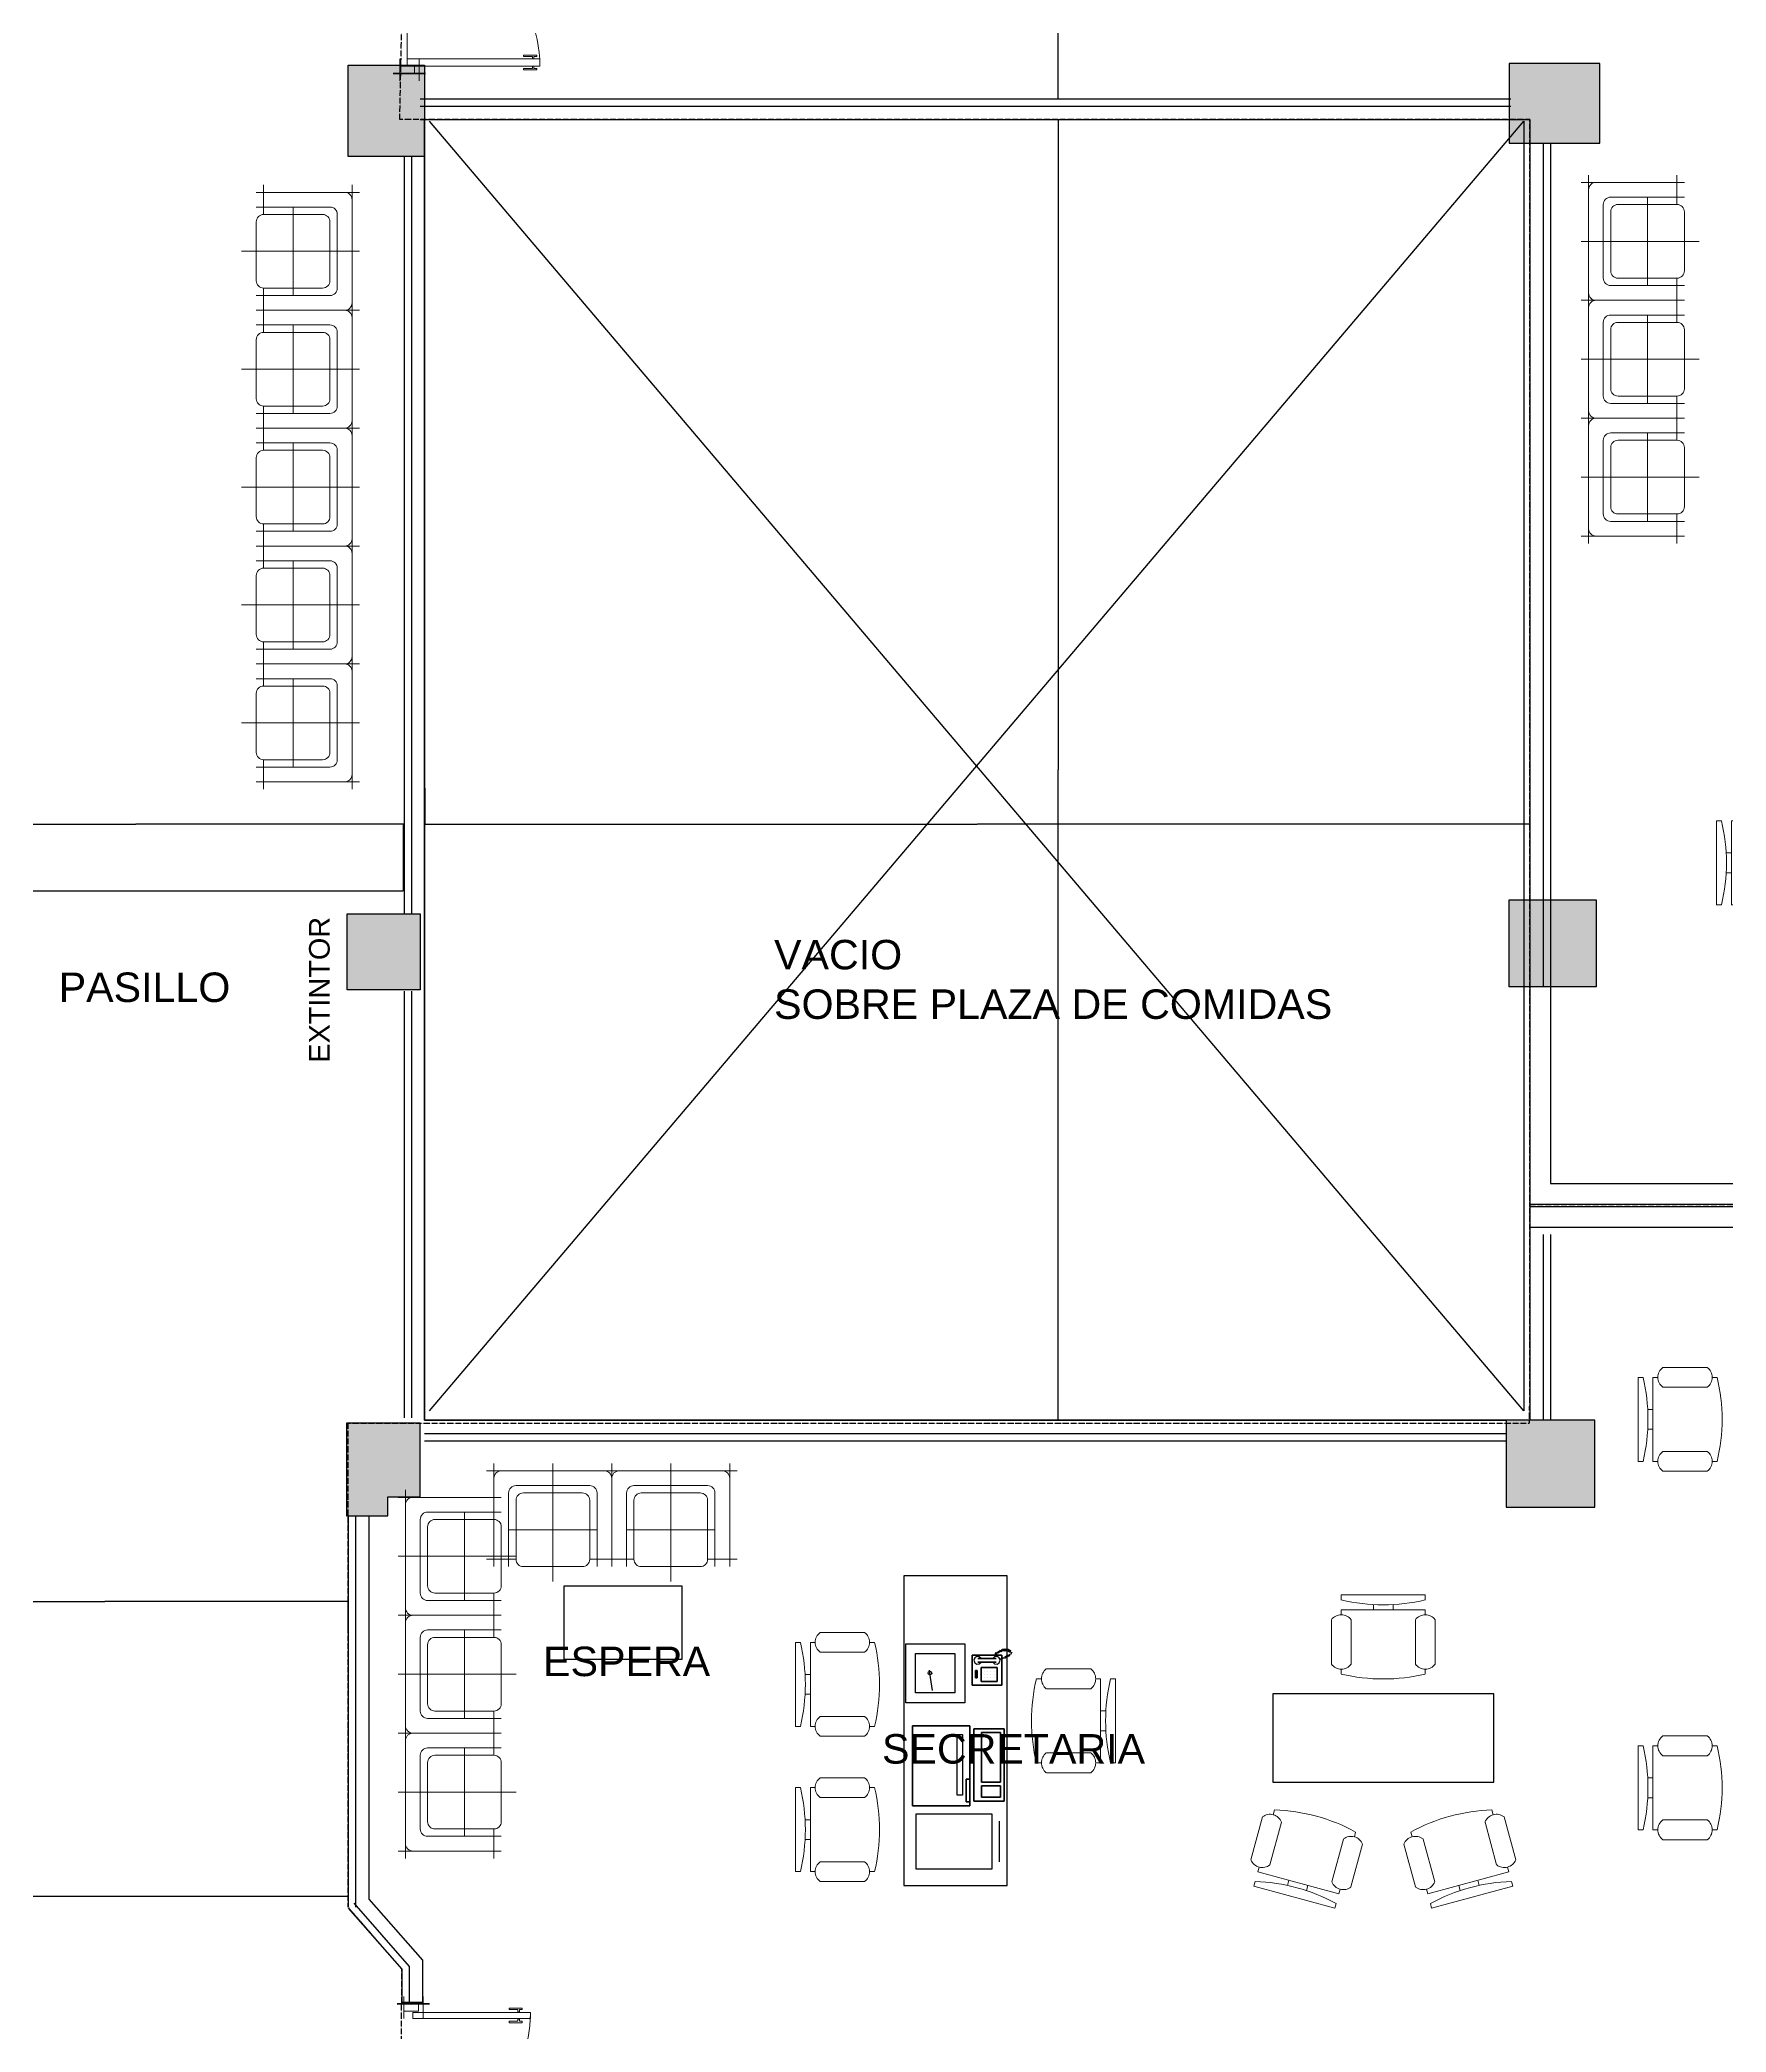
# Model space of a CAD drawing. Header units: millimetres. Extents: x -327709 to -233612, y 250954 to 312605.
# Drawn here: x -257996 to -246551, y 273835 to 287356 of the extents above; entities that cross this region are included whole.
import ezdxf

# ---------------------------------------------------------------- set-up
doc = ezdxf.new("R2010")
doc.units = ezdxf.units.MM
doc.header["$PDMODE"] = 35
doc.linetypes.add('Dash Style-1', pattern=[4.724409, 1.889764, -2.834646])
for name, color, linetype, lineweight in [('p1', 7, 'Continuous', 18), ('P4', 7, 'Continuous', 18), ('SUPERFICIES', 7, 'Dash Style-1', 5)]:
    doc.layers.add(name, color=color, linetype=linetype, lineweight=lineweight)
doc.styles.add('Arial (bold)', font='arialbd.ttf')
doc.styles.add('Arial Unicode MS', font='ARIALUNI.TTF')
doc.dimstyles.new('Arch', dxfattribs={"dimtxt": 0.2, "dimasz": 0.3175, "dimexe": 0.3175, "dimexo": 0.15875, "dimgap": 0.001587, "dimtad": 1, "dimtxsty": 'Arial (bold)', "dimblk": 'VW_SLASH-2', "dimcen": 0, "dimdle": 0.15875, "dimazin": 0, "dimtfac": 1, "dimtix": 1, "dimtmove": 0, "dimatfit": 0, "dimldrblk": 'VW_FILLEDARROW', "dimfxl": 1, "dimfrac": 2, "dimtolj": 1, "dimarcsym": 0})
doc.dimstyles.new('carlos', dxfattribs={"dimtxt": 0.067432, "dimasz": 0.00186, "dimexe": 1.7e-05, "dimexo": 1.25e-05, "dimgap": 0, "dimtad": 0, "dimdec": 3, "dimtxsty": 'Arial (bold)', "dimblk": 'VW_SLASH-1', "dimblk1": 'VW_SLASH-1', "dimblk2": 'VW_SLASH-1', "dimcen": 0, "dimazin": 0, "dimtfac": 1, "dimtdec": 3, "dimtix": 1, "dimtmove": 0, "dimatfit": 0, "dimldrblk": 'VW_SLASH-1', "dimfxl": 1, "dimfrac": 2, "dimtolj": 1, "dimarcsym": 0})

# ---------------------------------------------------------------- blocks, each defined once
blk = doc.blocks.new('VW_SLASH-2')
at = {"layer": 'p1', "color": 0, "linetype": 'ByBlock', "lineweight": -2}
blk.add_line((0, 0), (-1, 0), dxfattribs=at)
at = {"layer": 'p1', "color": 0, "linetype": 'Continuous', "lineweight": 20}
blk.add_lwpolyline([(0, 0), (0, 0)], dxfattribs=at)
blk = doc.blocks.new('*D420')
at = {"layer": 'Defpoints', "color": 0, "linetype": 'Continuous', "transparency": 16777216}
for p in [(-251714, 292851), (-251714, 286955), (-251084, 286955)]:
    blk.add_point(p, dxfattribs=at)
at = {"layer": 'P4', "color": 0, "linetype": 'Continuous', "lineweight": -2, "transparency": 16777216}
for p, q in [((-251714, 292851), (-251083, 292851)), ((-251084, 292851), (-251084, 289903)), ((-251084, 286956), (-251084, 289903)), ((-251714, 286955), (-251083, 286955))]:
    blk.add_line(p, q, dxfattribs=at)
at = {"layer": 'P4', "color": 0, "linetype": 'Continuous', "lineweight": -2, "transparency": 16777216, "xscale": 0.3175, "yscale": 0.3175, "zscale": 0.3175}
for p, rotation in [((-251084, 292851), 90), ((-251084, 286955), 270)]:
    blk.add_blockref('VW_SLASH-2', p, dxfattribs=dict(at, rotation=rotation))
at = {"layer": 'P4', "color": 0, "linetype": 'Continuous', "lineweight": -2, "transparency": 16777216, "insert": (-251084, 289903), "char_height": 0.0674, "attachment_point": 5, "style": 'Arial (bold)'}
blk.add_mtext('\\A1;17688,02', dxfattribs=at)
blk = doc.blocks.new('VW_FILLEDARROW')
at = {"layer": 'p1', "linetype": 'Continuous', "lineweight": 0}
blk.add_hatch(color=0, dxfattribs=at).paths.add_polyline_path([(-1, 0), (0, 0), (-1, 0)])
at = {"layer": 'p1', "color": 0, "linetype": 'Continuous', "lineweight": 5}
blk.add_lwpolyline([(-1, 0), (0, 0), (-1, 0)], close=True, dxfattribs=at)
blk = doc.blocks.new('Group-93-1')
at = {"color": 7, "linetype": 'Continuous', "lineweight": 9}
for p, q in [((-0.285, 0), (-0.285, -0.034)), ((-0.285, 0), (0.285, 0)), ((0.285, 0), (0.285, -0.034)), ((-0.285, -0.101), (-0.285, -0.134)), ((-0.285, -0.101), (0.285, -0.101)), ((-0.067, -0.101), (-0.067, -0.065)), ((0.067, -0.066), (0.067, -0.101)), ((0.285, -0.101), (0.285, -0.134)), ((-0.352, -0.168), (-0.352, -0.469)), ((-0.218, -0.469), (-0.218, -0.168)), ((0.218, -0.168), (0.218, -0.469)), ((0.352, -0.469), (0.352, -0.168)), ((-0.285, -0.503), (-0.285, -0.536)), ((0.285, -0.503), (0.285, -0.536))]:
    blk.add_line(p, q, dxfattribs=at)
for centre, radius, start, end in [((-0.285, -0.218), 0.0838, 36.8699, 143.1301), ((0, 1.161), 1.228, 256.5803, 283.4197), ((0.285, -0.218), 0.0838, 36.8699, 143.1301), ((-0.285, -0.419), 0.0838, 216.8699, 323.1301), ((0, 0.658), 1.228, 256.5803, 283.4197), ((0.285, -0.419), 0.0838, 216.8699, 323.1301)]:
    blk.add_arc(centre, radius, start, end, dxfattribs=at)
blk = doc.blocks.new('Chair - Desk_Sc1')
at = {"color": 7}
blk.add_blockref('Group-93-1', (0, 0), dxfattribs=at)
blk = doc.blocks.new('dib sillon 1')
for p, q in [((-0.396, -0.255), (-0.396, 0.445)), ((0.004, -0.355), (0.004, 0.445)), ((0.404, -0.255), (0.404, 0.445)), ((-0.446, 0.395), (0.454, 0.395)), ((-0.246, 0.295), (0.254, 0.295)), ((-0.296, -0.255), (-0.296, 0.245)), ((0.304, -0.255), (0.304, 0.245)), ((-0.296, -0.005), (0.304, -0.005)), ((-0.446, -0.205), (-0.246, -0.205)), ((-0.296, -0.205), (-0.246, -0.205)), ((0.254, -0.205), (0.304, -0.205)), ((0.304, -0.205), (0.254, -0.205)), ((0.454, -0.205), (0.254, -0.205))]:
    blk.add_line(p, q)
for points in [[(-0.396, -0.205), (-0.396, 0.345, -0.414214), (-0.346, 0.395), (0.354, 0.395, -0.414214), (0.404, 0.345), (0.404, -0.205), (0.304, -0.205), (0.304, 0.245, 0.414214), (0.254, 0.295), (-0.246, 0.295, 0.414214), (-0.296, 0.245), (-0.296, -0.205)], [(-0.246, 0.195), (-0.246, -0.205, 0.414214), (-0.196, -0.255), (0.204, -0.255, 0.414214), (0.254, -0.205), (0.254, 0.195, 0.414214), (0.204, 0.245), (-0.196, 0.245, 0.414214)]]:
    blk.add_lwpolyline(points, format="xyb", close=True)
blk = doc.blocks.new('Group-2-1-1')
at = {"color": 5, "linetype": 'Continuous', "lineweight": 60}
blk.add_line((28.089, 7.119), (28.089, 7.339), dxfattribs=at)
at = {"color": 7, "linetype": 'Continuous', "lineweight": 5}
for p, q in [((28.139, 7.294), (27.989, 7.294)), ((28.139, 7.164), (27.989, 7.164))]:
    blk.add_line(p, q, dxfattribs=at)
for points in [[(27.989, 7.224), (27.989, 8.024), (28.029, 8.024), (28.029, 7.224)], [(27.985, 7.948), (27.97, 7.948), (27.97, 7.968), (27.96, 7.968), (27.96, 7.878), (27.97, 7.878), (27.97, 7.938), (27.985, 7.938)], [(28.035, 7.948), (28.05, 7.948), (28.05, 7.968), (28.06, 7.968), (28.06, 7.878), (28.05, 7.878), (28.05, 7.938), (28.035, 7.938)], [(28.089, 7.164), (28.039, 7.164), (28.039, 7.264), (28.089, 7.264)]]:
    blk.add_lwpolyline(points, close=True, dxfattribs=at)
blk.add_arc((28.022, 7.224), 0.8, 90, 180, dxfattribs=at)
blk = doc.blocks.new('dib puerta plan 1.00')
at = {"color": 22, "lineweight": 60}
for p, q in [((-0.5, -0.2), (-0.5, 0.02)), ((0.5, -0.2), (0.5, 0.02))]:
    blk.add_line(p, q, dxfattribs=at)
at = {"linetype": 'Continuous'}
for p, q in [((-0.003, -0.215), (-0.003, 0.005)), ((-0.55, -0.025), (-0.4, -0.025)), ((0.45, -0.105), (-0.455, -0.105)), ((-0.55, -0.155), (-0.4, -0.155))]:
    blk.add_line(p, q, dxfattribs=at)
for p, q in [((0.55, -0.025), (0.4, -0.025)), ((0.55, -0.155), (0.4, -0.155))]:
    blk.add_line(p, q)
for points in [[(0.4, 0.755), (0.385, 0.755), (0.385, 0.775), (0.375, 0.775), (0.375, 0.685), (0.385, 0.685), (0.385, 0.745), (0.4, 0.745)], [(0.45, -0.105), (0.45, 0.795), (0.4, 0.795), (0.4, -0.105)], [(0.45, 0.755), (0.465, 0.755), (0.465, 0.775), (0.475, 0.775), (0.475, 0.685), (0.465, 0.685), (0.465, 0.745), (0.45, 0.745)], [(-0.45, -0.155), (-0.5, -0.155), (-0.5, -0.055), (-0.45, -0.055)], [(0.5, -0.155), (0.45, -0.155), (0.45, -0.055), (0.5, -0.055)]]:
    blk.add_lwpolyline(points, close=True)
blk.add_arc((0.45, -0.105), 0.9, 90, 180, dxfattribs=at)
blk = doc.blocks.new('VW_SLASH-1')
at = {"layer": 'p1', "color": 0, "linetype": 'ByBlock', "lineweight": -2}
blk.add_line((0, 0), (-1, 0), dxfattribs=at)
at = {"layer": 'p1', "color": 0, "linetype": 'Continuous', "lineweight": 20}
blk.add_lwpolyline([(1, 1), (-1, -1)], dxfattribs=at)
blk = doc.blocks.new('*D430')
at = {"layer": 'Defpoints', "color": 0, "linetype": 'Continuous', "transparency": 16777216}
for p in [(-262906, 275161), (-255903, 275129), (-262906, 274757)]:
    blk.add_point(p, dxfattribs=at)
at = {"layer": 'P4', "color": 0, "linetype": 'Continuous', "lineweight": -2, "transparency": 16777216}
for p, q in [((-262906, 275161), (-262906, 274757)), ((-255903, 275129), (-255903, 274757)), ((-262906, 274757), (-259405, 274757)), ((-255903, 274757), (-259404, 274757))]:
    blk.add_line(p, q, dxfattribs=at)
at = {"layer": 'P4', "color": 0, "linetype": 'Continuous', "lineweight": -2, "transparency": 16777216, "xscale": 0.0018603515625, "yscale": 0.0018603515625, "zscale": 0.0018603515625, "rotation": 180}
blk.add_blockref('VW_SLASH-1', (-262906, 274757), dxfattribs=at)
at = {"layer": 'P4', "color": 0, "linetype": 'Continuous', "lineweight": -2, "transparency": 16777216, "xscale": 0.0018603515625, "yscale": 0.0018603515625, "zscale": 0.0018603515625}
blk.add_blockref('VW_SLASH-1', (-255903, 274757), dxfattribs=at)
at = {"layer": 'P4', "color": 0, "linetype": 'Continuous', "lineweight": -2, "transparency": 16777216, "insert": (-259404, 274757), "char_height": 0.0607, "attachment_point": 5, "style": 'Arial (bold)'}
blk.add_mtext('\\A1;21007,208', dxfattribs=at)
blk = doc.blocks.new('*D431')
at = {"layer": 'Defpoints', "color": 0, "linetype": 'Continuous', "transparency": 16777216}
for p in [(-255903, 276758), (-255903, 276571), (-259205, 276061)]:
    blk.add_point(p, dxfattribs=at)
at = {"layer": 'P4', "color": 0, "linetype": 'Continuous', "lineweight": -2, "transparency": 16777216}
for p, q in [((-259205, 276061), (-259205, 276758)), ((-259205, 276758), (-257554, 276758)), ((-255903, 276758), (-257554, 276758)), ((-255903, 276571), (-255903, 276758))]:
    blk.add_line(p, q, dxfattribs=at)
at = {"layer": 'P4', "color": 0, "linetype": 'Continuous', "lineweight": -2, "transparency": 16777216, "xscale": 0.0018603515625, "yscale": 0.0018603515625, "zscale": 0.0018603515625, "rotation": 180}
blk.add_blockref('VW_SLASH-1', (-259205, 276758), dxfattribs=at)
at = {"layer": 'P4', "color": 0, "linetype": 'Continuous', "lineweight": -2, "transparency": 16777216, "xscale": 0.0018603515625, "yscale": 0.0018603515625, "zscale": 0.0018603515625}
blk.add_blockref('VW_SLASH-1', (-255903, 276758), dxfattribs=at)
at = {"layer": 'P4', "color": 0, "linetype": 'Continuous', "lineweight": -2, "transparency": 16777216, "insert": (-257554, 276758), "char_height": 0.0607, "attachment_point": 5, "style": 'Arial (bold)'}
blk.add_mtext('\\A1;9905,315', dxfattribs=at)
blk = doc.blocks.new('*D432')
at = {"layer": 'Defpoints', "color": 0, "linetype": 'Continuous', "transparency": 16777216}
for p in [(-259165, 282468), (-255524, 282277), (-255524, 282034)]:
    blk.add_point(p, dxfattribs=at)
at = {"layer": 'P4', "color": 0, "linetype": 'Continuous', "lineweight": -2, "transparency": 16777216}
for p, q in [((-259165, 282468), (-259165, 282034)), ((-255524, 282277), (-255524, 282034)), ((-259165, 282034), (-257345, 282034)), ((-255524, 282034), (-257344, 282034))]:
    blk.add_line(p, q, dxfattribs=at)
at = {"layer": 'P4', "color": 0, "linetype": 'Continuous', "lineweight": -2, "transparency": 16777216, "xscale": 0.0018603515625, "yscale": 0.0018603515625, "zscale": 0.0018603515625, "rotation": 180}
blk.add_blockref('VW_SLASH-1', (-259165, 282034), dxfattribs=at)
at = {"layer": 'P4', "color": 0, "linetype": 'Continuous', "lineweight": -2, "transparency": 16777216, "xscale": 0.0018603515625, "yscale": 0.0018603515625, "zscale": 0.0018603515625}
blk.add_blockref('VW_SLASH-1', (-255524, 282034), dxfattribs=at)
at = {"layer": 'P4', "color": 0, "linetype": 'Continuous', "lineweight": -2, "transparency": 16777216, "insert": (-257345, 282034), "char_height": 0.0607, "attachment_point": 5, "style": 'Arial (bold)'}
blk.add_mtext('\\A1;10921,704', dxfattribs=at)
blk = doc.blocks.new('*D433')
at = {"layer": 'Defpoints', "color": 0, "linetype": 'Continuous', "transparency": 16777216}
for p in [(-253247, 286815), (-253232, 277988), (-251084, 277988)]:
    blk.add_point(p, dxfattribs=at)
at = {"layer": 'P4', "color": 0, "linetype": 'Continuous', "lineweight": -2, "transparency": 16777216}
for p, q in [((-253247, 286815), (-251084, 286815)), ((-251084, 286815), (-251084, 282402)), ((-251084, 277988), (-251084, 282402)), ((-253232, 277988), (-251084, 277988))]:
    blk.add_line(p, q, dxfattribs=at)
at = {"layer": 'P4', "color": 0, "linetype": 'Continuous', "lineweight": -2, "transparency": 16777216, "xscale": 0.0018603515625, "yscale": 0.0018603515625, "zscale": 0.0018603515625}
for p, rotation in [((-251084, 286815), 90), ((-251084, 277988), 270)]:
    blk.add_blockref('VW_SLASH-1', p, dxfattribs=dict(at, rotation=rotation))
at = {"layer": 'P4', "color": 0, "linetype": 'Continuous', "lineweight": -2, "transparency": 16777216, "insert": (-251084, 282402), "char_height": 0.0607, "attachment_point": 5, "style": 'Arial (bold)'}
blk.add_mtext('\\A1;26480,177', dxfattribs=at)
blk = doc.blocks.new('*D434')
at = {"layer": 'Defpoints', "color": 0, "linetype": 'Continuous', "transparency": 16777216}
for p in [(-247883, 283792), (-255384, 282277), (-247883, 282034)]:
    blk.add_point(p, dxfattribs=at)
at = {"layer": 'P4', "color": 0, "linetype": 'Continuous', "lineweight": -2, "transparency": 16777216}
for p, q in [((-247883, 283792), (-247883, 282034)), ((-255384, 282277), (-255384, 282034)), ((-255384, 282034), (-251634, 282034)), ((-247883, 282034), (-251633, 282034))]:
    blk.add_line(p, q, dxfattribs=at)
at = {"layer": 'P4', "color": 0, "linetype": 'Continuous', "lineweight": -2, "transparency": 16777216, "xscale": 0.0018603515625, "yscale": 0.0018603515625, "zscale": 0.0018603515625, "rotation": 180}
blk.add_blockref('VW_SLASH-1', (-255384, 282034), dxfattribs=at)
at = {"layer": 'P4', "color": 0, "linetype": 'Continuous', "lineweight": -2, "transparency": 16777216, "xscale": 0.0018603515625, "yscale": 0.0018603515625, "zscale": 0.0018603515625}
blk.add_blockref('VW_SLASH-1', (-247883, 282034), dxfattribs=at)
at = {"layer": 'P4', "color": 0, "linetype": 'Continuous', "lineweight": -2, "transparency": 16777216, "insert": (-251634, 282034), "char_height": 0.0607, "attachment_point": 5, "style": 'Arial (bold)'}
blk.add_mtext('\\A1;22503,837', dxfattribs=at)
blk = doc.blocks.new('*D490')
at = {"layer": 'Defpoints', "color": 0, "transparency": 16777216}
for p in [(-259159, 282034), (-255530, 282034), (-255530, 281581)]:
    blk.add_point(p, dxfattribs=at)
at = {"layer": 'p1', "color": 0, "lineweight": -2, "transparency": 16777216}
for p, q in [((-259159, 282034), (-259159, 281581)), ((-255530, 282034), (-255530, 281581)), ((-259159, 281581), (-255530, 281581))]:
    blk.add_line(p, q, dxfattribs=at)
at = {"layer": 'p1', "color": 0, "lineweight": -2, "transparency": 16777216, "xscale": 0.3175, "yscale": 0.3175, "zscale": 0.3175, "rotation": 180}
blk.add_blockref('VW_SLASH-2', (-259159, 281581), dxfattribs=at)
at = {"layer": 'p1', "color": 0, "lineweight": -2, "transparency": 16777216, "xscale": 0.3175, "yscale": 0.3175, "zscale": 0.3175}
blk.add_blockref('VW_SLASH-2', (-255530, 281581), dxfattribs=at)
at = {"layer": 'p1', "color": 0, "transparency": 16777216, "insert": (-257345, 281581), "char_height": 0.2, "attachment_point": 5, "style": 'Arial (bold)'}
blk.add_mtext('\\A1;3629,4', dxfattribs=at)

msp = doc.modelspace()

# ---------------------------------------------------------------- hatches: boundary and pattern name
at = {"layer": 'P4', "linetype": 'Continuous', "lineweight": -2}
for points in [[(-247793.40384, 286655.17214), (-247407.93812, 286655.17214), (-247407.93812, 287195.26423), (-248023.043, 287195.26423), (-248023.043, 286655.17214)], [(-255904.38679, 286565.15679), (-255904.38679, 287185.26252), (-255384.29811, 287185.26252), (-255384.29811, 286565.15679)], [(-248023.043, 280929.19585), (-248023.043, 281519.29646), (-247432.94238, 281519.29646), (-247432.94238, 280929.19585)], [(-255909.38764, 280909.19244), (-255909.38764, 281424.28026), (-255414.30323, 281424.28026), (-255414.30323, 280909.19244)], [(-255634.34075, 277338.58364), (-255634.34075, 277468.60581), (-255414.30323, 277468.60581), (-255414.30323, 277968.69107), (-255914.38849, 277968.69107), (-255914.38849, 277338.58364)], [(-247442.94409, 277397.71867), (-247442.94409, 277988.47386), (-247742.99525, 277988.47386), (-248043.04641, 277988.47386), (-248043.04641, 277397.71867)]]:
    msp.add_hatch(color=0, dxfattribs=at).paths.add_polyline_path(points)

# ---------------------------------------------------------------- linework, layer by layer
at = {"layer": 'P4', "color": 0, "linetype": 'Continuous', "lineweight": -2}
for p, q in [((-255414.30323, 286955.2233), (-248013.04129, 286955.2233)), ((-255414.30323, 286905.21478), (-248013.04129, 286905.21478)), ((-255414.30323, 286815.19943), (-248013.04129, 286815.19943)), ((-247883.01912, 286655.17214), (-247883.01912, 280929.19585)), ((-247793.00377, 286655.17214), (-247793.00377, 280929.19585)), ((-247742.99525, 286655.17214), (-247742.99525, 280929.19585)), ((-255524.32199, 286565.15679), (-255524.32199, 281424.28026)), ((-255474.31346, 286565.15679), (-255474.31346, 281424.28026)), ((-255384.29811, 286565.15679), (-255384.29811, 277988.47386)), ((-255524.32199, 280899.19073), (-255524.32199, 278003.69704)), ((-255474.31346, 280899.19073), (-255474.31346, 278003.69704)), ((-247883.01912, 280929.19585), (-247883.01912, 279453.94431)), ((-247742.99525, 280929.19585), (-247742.99525, 279593.96819)), ((-247742.99525, 279593.96819), (-240061.68556, 279593.96819)), ((-247883.01912, 279453.94431), (-240061.68556, 279453.94431)), ((-247883.01912, 279388.71261), (-247883.01912, 279248.68873)), ((-247879.79261, 279438.72113), (-236411.06312, 279438.72113)), ((-247883.01912, 279250.00057), (-247883.01912, 277988.47386)), ((-247879.79261, 279298.69726), (-240061.68556, 279298.69726)), ((-247793.00377, 279248.68873), (-247793.00377, 277988.47386)), ((-247742.99525, 279248.68873), (-247742.99525, 277988.47386)), ((-255384.29811, 277988.47386), (-248043.04641, 277988.47386)), ((-255384.29811, 277898.45851), (-248043.04641, 277898.45851)), ((-255384.29811, 277848.44999), (-248043.04641, 277848.44999)), ((-255903.12525, 277338.58364), (-255903.12525, 274683.53096)), ((-255853.11672, 277338.58364), (-255853.11672, 274683.53096)), ((-255763.10137, 277338.58364), (-255763.10137, 274738.77384)), ((-252118.82324, 276470.81334), (-251718.75503, 276470.81334)), ((-252118.82324, 276070.74513), (-252118.82324, 276470.81334)), ((-252052.1452, 276404.13529), (-251785.43307, 276404.13529)), ((-252052.1452, 276137.42317), (-252052.1452, 276404.13529)), ((-251785.43307, 276404.13529), (-251785.43307, 276137.42317)), ((-251718.75503, 276470.81334), (-251718.75503, 276070.74513)), ((-251669.30617, 276189.14189), (-251669.30617, 276394.30892)), ((-251669.30617, 276394.30892), (-251669.30617, 276189.14189)), ((-251669.30617, 276394.30892), (-251466.6698, 276394.30892)), ((-251466.6698, 276394.30892), (-251669.30617, 276394.30892)), ((-251650.87153, 276374.94438), (-251656.39287, 276358.8532)), ((-251636.63387, 276384.25567), (-251650.87153, 276374.94438)), ((-251619.67881, 276382.86384), (-251636.63387, 276384.25567)), ((-251630.18448, 276371.35533), (-251505.16316, 276371.35533)), ((-251505.16316, 276371.35533), (-251630.18448, 276371.35533)), ((-251607.15023, 276371.35534), (-251619.67881, 276382.86384)), ((-251515.66883, 276382.86384), (-251528.19741, 276371.35534)), ((-251498.71377, 276384.25567), (-251515.66883, 276382.86384)), ((-251512.25777, 276396.74049), (-251507.25692, 276411.74304)), ((-251507.25692, 276411.74304), (-251512.25777, 276396.74049)), ((-251502.25607, 276401.74134), (-251497.25521, 276416.7439)), ((-251497.25521, 276416.7439), (-251502.25607, 276401.74134)), ((-251484.47611, 276374.94438), (-251498.71377, 276384.25567)), ((-251492.25436, 276406.74219), (-251487.25351, 276421.74475)), ((-251487.25351, 276421.74475), (-251492.25436, 276406.74219)), ((-251478.95477, 276358.8532), (-251484.47611, 276374.94438)), ((-251482.25266, 276411.74304), (-251477.2518, 276426.7456)), ((-251477.2518, 276426.7456), (-251482.25266, 276411.74304)), ((-251480.69937, 276367.71459), (-251452.24754, 276376.73708)), ((-251452.24754, 276376.73708), (-251480.69937, 276367.71459)), ((-251472.25095, 276416.7439), (-251467.2501, 276431.74646)), ((-251467.2501, 276431.74646), (-251472.25095, 276416.7439)), ((-251466.6698, 276394.30892), (-251466.6698, 276189.14189)), ((-251466.6698, 276189.14189), (-251466.6698, 276394.30892)), ((-251462.24924, 276421.74475), (-251457.24839, 276436.74731)), ((-251457.24839, 276436.74731), (-251462.24924, 276421.74475)), ((-251452.24754, 276421.74475), (-251447.24669, 276436.74731)), ((-251447.24669, 276436.74731), (-251452.24754, 276421.74475)), ((-251447.24669, 276371.73622), (-251442.24583, 276386.73878)), ((-251442.24583, 276386.73878), (-251447.24669, 276371.73622)), ((-251442.24583, 276421.74475), (-251437.24498, 276436.74731)), ((-251437.24498, 276436.74731), (-251442.24583, 276421.74475)), ((-251437.24498, 276376.73708), (-251432.24413, 276391.73963)), ((-251432.24413, 276391.73963), (-251437.24498, 276376.73708)), ((-251432.24413, 276421.74475), (-251427.24328, 276436.74731)), ((-251427.24328, 276436.74731), (-251432.24413, 276421.74475)), ((-251427.24328, 276381.73793), (-251422.24242, 276396.74049)), ((-251422.24242, 276396.74049), (-251427.24328, 276381.73793)), ((-251422.24242, 276416.7439), (-251417.24157, 276431.74646)), ((-251417.24157, 276431.74646), (-251422.24242, 276416.7439)), ((-251417.24157, 276386.73878), (-251412.24072, 276401.74134)), ((-251412.24072, 276401.74134), (-251417.24157, 276386.73878)), ((-251412.24072, 276411.74304), (-251407.23987, 276426.7456)), ((-251407.23987, 276426.7456), (-251412.24072, 276411.74304)), ((-251405.11938, 276399.97499), (-251400.11853, 276414.97755)), ((-251400.11853, 276414.97755), (-251405.11938, 276399.97499)), ((-251950.19851, 276241.72945), (-251957.43062, 276291.21227)), ((-251937.54233, 276155.13451), (-251950.19851, 276241.72945)), ((-251656.39287, 276358.8532), (-251650.87153, 276342.76203)), ((-251650.87153, 276342.76203), (-251636.63387, 276333.45074)), ((-251646.47773, 276239.09206), (-251646.47773, 276289.88197)), ((-251646.47773, 276289.88197), (-251646.47773, 276239.09206)), ((-251646.47773, 276289.88197), (-251634.75698, 276289.88197)), ((-251634.75698, 276289.88197), (-251646.47773, 276289.88197)), ((-251634.75698, 276239.09206), (-251646.47773, 276239.09206)), ((-251646.47773, 276239.09206), (-251634.75698, 276239.09206)), ((-251636.63387, 276333.45074), (-251619.67881, 276334.84256)), ((-251634.75698, 276289.88197), (-251634.75698, 276239.09206)), ((-251634.75698, 276239.09206), (-251634.75698, 276289.88197)), ((-251630.18448, 276346.35107), (-251505.16316, 276346.35107)), ((-251505.16316, 276346.35107), (-251630.18448, 276346.35107)), ((-251619.67881, 276334.84256), (-251607.15023, 276346.35107)), ((-251607.40857, 276215.65056), (-251607.40857, 276309.41655)), ((-251607.40857, 276309.41655), (-251607.40857, 276215.65056)), ((-251607.40857, 276309.41655), (-251498.01492, 276309.41655)), ((-251498.01492, 276309.41655), (-251607.40857, 276309.41655)), ((-251587.87399, 276285.97505), (-251587.87398, 276285.97505)), ((-251587.87399, 276285.97505), (-251587.87398, 276285.97505)), ((-251587.87399, 276262.53355), (-251587.87398, 276262.53355)), ((-251587.87399, 276262.53355), (-251587.87398, 276262.53355)), ((-251587.87399, 276239.09206), (-251587.87398, 276239.09206)), ((-251587.87399, 276239.09206), (-251587.87398, 276239.09206)), ((-251564.43249, 276285.97505), (-251564.43249, 276285.97505)), ((-251564.43249, 276285.97505), (-251564.43249, 276285.97505)), ((-251564.43249, 276262.53355), (-251564.43249, 276262.53355)), ((-251564.43249, 276262.53355), (-251564.43249, 276262.53355)), ((-251564.43249, 276239.09206), (-251564.43249, 276239.09206)), ((-251564.43249, 276239.09206), (-251564.43249, 276239.09206)), ((-251540.991, 276285.97505), (-251540.99099, 276285.97505)), ((-251540.991, 276285.97505), (-251540.99099, 276285.97505)), ((-251540.991, 276262.53355), (-251540.99099, 276262.53355)), ((-251540.991, 276262.53355), (-251540.99099, 276262.53355)), ((-251540.991, 276239.09206), (-251540.99099, 276239.09206)), ((-251540.991, 276239.09206), (-251540.99099, 276239.09206)), ((-251528.19741, 276346.35107), (-251515.66883, 276334.84256)), ((-251517.5495, 276285.97505), (-251517.54949, 276285.97505)), ((-251517.5495, 276285.97505), (-251517.54949, 276285.97505)), ((-251517.5495, 276262.53355), (-251517.54949, 276262.53355)), ((-251517.5495, 276262.53355), (-251517.54949, 276262.53355)), ((-251517.5495, 276239.09206), (-251517.54949, 276239.09206)), ((-251517.5495, 276239.09206), (-251517.54949, 276239.09206)), ((-251515.66883, 276334.84256), (-251498.71377, 276333.45074)), ((-251498.71377, 276333.45074), (-251484.47611, 276342.76203)), ((-251498.01492, 276309.41655), (-251498.01492, 276215.65056)), ((-251498.01492, 276215.65056), (-251498.01492, 276309.41655)), ((-251484.47611, 276342.76203), (-251478.95477, 276358.8532)), ((-251785.43307, 276137.42317), (-252052.1452, 276137.42317)), ((-251466.6698, 276189.14189), (-251669.30617, 276189.14189)), ((-251669.30617, 276189.14189), (-251466.6698, 276189.14189)), ((-251498.01492, 276215.65056), (-251607.40857, 276215.65056)), ((-251607.40857, 276215.65056), (-251498.01492, 276215.65056)), ((-251718.75503, 276070.74513), (-252118.82324, 276070.74513)), ((-252072.67703, 275371.74702), (-252072.67703, 275914.60873)), ((-252072.67703, 275914.60873), (-252072.67703, 275371.74702)), ((-252072.67703, 275914.60873), (-251683.22608, 275914.60873)), ((-251683.22608, 275914.60873), (-252072.67703, 275914.60873)), ((-251770.741, 275443.14372), (-251770.741, 275855.71406)), ((-251770.741, 275855.71406), (-251734.18879, 275855.71406)), ((-251734.18879, 275855.71406), (-251734.18879, 275443.14372)), ((-251683.22608, 275914.60873), (-251683.22608, 275371.74702)), ((-251683.22608, 275371.74702), (-251683.22608, 275914.60873)), ((-251656.82424, 275403.25237), (-251656.82424, 275894.41296)), ((-251656.82424, 275894.41296), (-251656.82424, 275403.25237)), ((-251656.82424, 275894.41296), (-251450.01978, 275894.41296)), ((-251450.01978, 275894.41296), (-251656.82424, 275894.41296)), ((-251605.12312, 275532.50515), (-251605.12312, 275868.5624)), ((-251605.12312, 275868.5624), (-251605.12312, 275532.50515)), ((-251605.12312, 275868.5624), (-251475.87033, 275868.5624)), ((-251475.87033, 275868.5624), (-251605.12312, 275868.5624)), ((-251450.01978, 275894.41296), (-251450.01978, 275403.25237)), ((-251450.01978, 275403.25237), (-251450.01978, 275894.41296)), ((-251734.18879, 275443.14372), (-251770.741, 275443.14372)), ((-251709.07664, 275552.70092), (-251683.22608, 275552.70092)), ((-251683.22608, 275552.70092), (-251709.07664, 275552.70092)), ((-251709.07664, 275397.59758), (-251709.07664, 275552.70092)), ((-251709.07664, 275552.70092), (-251709.07664, 275397.59758)), ((-251475.87033, 275532.50515), (-251605.12312, 275532.50515)), ((-251605.12312, 275532.50515), (-251475.87033, 275532.50515)), ((-251605.12312, 275429.10292), (-251605.12312, 275506.6546)), ((-251605.12312, 275506.6546), (-251605.12312, 275429.10292)), ((-251605.12312, 275506.6546), (-251475.87033, 275506.6546)), ((-251475.87033, 275506.6546), (-251605.12312, 275506.6546)), ((-251475.87033, 275429.10292), (-251605.12312, 275429.10292)), ((-251605.12312, 275429.10292), (-251475.87033, 275429.10292)), ((-251683.22608, 275371.74702), (-252072.67703, 275371.74702)), ((-252072.67703, 275371.74702), (-251683.22608, 275371.74702)), ((-252047.32205, 274940.76134), (-252047.32205, 275317.38806)), ((-252047.32205, 275317.38806), (-251534.73465, 275317.38806)), ((-251683.22608, 275397.59758), (-251709.07664, 275397.59758)), ((-251709.07664, 275397.59758), (-251683.22608, 275397.59758)), ((-251450.01978, 275403.25237), (-251656.82424, 275403.25237)), ((-251656.82424, 275403.25237), (-251450.01978, 275403.25237)), ((-251534.73465, 275317.38806), (-251534.73465, 274940.76134)), ((-251484.72613, 275267.37953), (-251484.72613, 274990.76987)), ((-251534.73465, 274940.76134), (-252047.32205, 274940.76134)), ((-255903.12525, 274677.38154), (-255538.69208, 274262.9452)), ((-255865.571, 274710.40474), (-255488.68355, 274281.80528)), ((-255763.10137, 274738.77384), (-255398.6682, 274324.3375)), ((-255538.69208, 274262.9452), (-255538.69208, 274039.33205)), ((-255488.68355, 274281.80528), (-255488.68355, 274039.33205)), ((-255398.6682, 274324.3375), (-255398.6682, 274039.33205)), ((-255538.69208, 274039.33205), (-255398.6682, 274039.33205))]:
    msp.add_line(p, q, dxfattribs=at)
for points in [[(-247793.40384, 286655.17214), (-247407.93812, 286655.17214), (-247407.93812, 287195.26423), (-248023.043, 287195.26423), (-248023.043, 286655.17214)], [(-255904.38679, 286565.15679), (-255904.38679, 287185.26252), (-255384.29811, 287185.26252), (-255384.29811, 286565.15679)], [(-255384.29811, 286815.19943), (-247883.01912, 286815.19943), (-247883.01912, 277988.47386), (-255384.29811, 277988.47386)], [(-248023.043, 280929.19585), (-248023.043, 281519.29646), (-247432.94238, 281519.29646), (-247432.94238, 280929.19585)], [(-255909.38764, 280909.19244), (-255909.38764, 281424.28026), (-255414.30323, 281424.28026), (-255414.30323, 280909.19244)], [(-255634.34075, 277338.58364), (-255634.34075, 277468.60581), (-255414.30323, 277468.60581), (-255414.30323, 277968.69107), (-255914.38849, 277968.69107), (-255914.38849, 277338.58364)], [(-247442.94409, 277397.71867), (-247442.94409, 277988.47386), (-247742.99525, 277988.47386), (-248043.04641, 277988.47386), (-248043.04641, 277397.71867)], [(-251431.48302, 274831.22974), (-251431.48302, 276931.58785), (-252131.60239, 276931.58785), (-252131.60239, 274831.22974)], [(-254438.00243, 276865.08328), (-253637.866, 276865.08328), (-253637.866, 276364.99801), (-254438.00243, 276364.99801)], [(-248127.92497, 276132.14214), (-249628.18077, 276132.14214), (-249628.18077, 275532.03982), (-248127.92497, 275532.03982)]]:
    msp.add_lwpolyline(points, close=True, dxfattribs=at)
msp.add_lwpolyline([(-255351.14367, 278052.59204), (-247924.87747, 286804.08419), (-247924.87747, 278052.59204), (-255351.14367, 286804.08419)], dxfattribs=at)
msp.add_circle((-251954.71858, 276272.6562), 12.50213, dxfattribs=at)
for points in [[(-251669.30617, 276394.30892), (-251669.30617, 276394.30892), (-251669.30617, 276394.30892), (-251669.30617, 276189.14189)], [(-251466.6698, 276394.30892), (-251466.6698, 276394.30892), (-251466.6698, 276394.30892), (-251669.30617, 276394.30892)], [(-251505.16316, 276371.35533), (-251505.16316, 276371.35533), (-251505.16316, 276371.35533), (-251630.18448, 276371.35533)], [(-251507.25692, 276411.74304), (-251507.25692, 276411.74304), (-251507.25692, 276411.74304), (-251512.25777, 276396.74049)], [(-251497.25521, 276416.7439), (-251497.25521, 276416.7439), (-251497.25521, 276416.7439), (-251502.25607, 276401.74134)], [(-251487.25351, 276421.74475), (-251487.25351, 276421.74475), (-251487.25351, 276421.74475), (-251492.25436, 276406.74219)], [(-251477.2518, 276426.7456), (-251477.2518, 276426.7456), (-251477.2518, 276426.7456), (-251482.25266, 276411.74304)], [(-251452.24754, 276376.73708), (-251452.24754, 276376.73708), (-251452.24754, 276376.73708), (-251480.69937, 276367.71459)], [(-251467.2501, 276431.74646), (-251467.2501, 276431.74646), (-251467.2501, 276431.74646), (-251472.25095, 276416.7439)], [(-251466.6698, 276189.14189), (-251466.6698, 276189.14189), (-251466.6698, 276189.14189), (-251466.6698, 276394.30892)], [(-251457.24839, 276436.74731), (-251457.24839, 276436.74731), (-251457.24839, 276436.74731), (-251462.24924, 276421.74475)], [(-251447.24669, 276436.74731), (-251447.24669, 276436.74731), (-251447.24669, 276436.74731), (-251452.24754, 276421.74475)], [(-251442.24583, 276386.73878), (-251442.24583, 276386.73878), (-251442.24583, 276386.73878), (-251447.24669, 276371.73622)], [(-251437.24498, 276436.74731), (-251437.24498, 276436.74731), (-251437.24498, 276436.74731), (-251442.24583, 276421.74475)], [(-251432.24413, 276391.73963), (-251432.24413, 276391.73963), (-251432.24413, 276391.73963), (-251437.24498, 276376.73708)], [(-251427.24328, 276436.74731), (-251427.24328, 276436.74731), (-251427.24328, 276436.74731), (-251432.24413, 276421.74475)], [(-251422.24242, 276396.74049), (-251422.24242, 276396.74049), (-251422.24242, 276396.74049), (-251427.24328, 276381.73793)], [(-251417.24157, 276431.74646), (-251417.24157, 276431.74646), (-251417.24157, 276431.74646), (-251422.24242, 276416.7439)], [(-251412.24072, 276401.74134), (-251412.24072, 276401.74134), (-251412.24072, 276401.74134), (-251417.24157, 276386.73878)], [(-251407.23987, 276426.7456), (-251407.23987, 276426.7456), (-251407.23987, 276426.7456), (-251412.24072, 276411.74304)], [(-251400.11853, 276414.97755), (-251400.11853, 276414.97755), (-251400.11853, 276414.97755), (-251405.11938, 276399.97499)], [(-251646.47773, 276289.88197), (-251646.47773, 276289.88197), (-251646.47773, 276289.88197), (-251646.47773, 276239.09206)], [(-251634.75698, 276289.88197), (-251634.75698, 276289.88197), (-251634.75698, 276289.88197), (-251646.47773, 276289.88197)], [(-251646.47773, 276239.09206), (-251646.47773, 276239.09206), (-251646.47773, 276239.09206), (-251634.75698, 276239.09206)], [(-251634.75698, 276239.09206), (-251634.75698, 276239.09206), (-251634.75698, 276239.09206), (-251634.75698, 276289.88197)], [(-251505.16316, 276346.35107), (-251505.16316, 276346.35107), (-251505.16316, 276346.35107), (-251630.18448, 276346.35107)], [(-251607.40857, 276309.41655), (-251607.40857, 276309.41655), (-251607.40857, 276309.41655), (-251607.40857, 276215.65056)], [(-251498.01492, 276309.41655), (-251498.01492, 276309.41655), (-251498.01492, 276309.41655), (-251607.40857, 276309.41655)], [(-251498.01492, 276215.65056), (-251498.01492, 276215.65056), (-251498.01492, 276215.65056), (-251498.01492, 276309.41655)], [(-251669.30617, 276189.14189), (-251669.30617, 276189.14189), (-251669.30617, 276189.14189), (-251466.6698, 276189.14189)], [(-251607.40857, 276215.65056), (-251607.40857, 276215.65056), (-251607.40857, 276215.65056), (-251498.01492, 276215.65056)], [(-252072.67703, 275914.60873), (-252072.67703, 275914.60873), (-252072.67703, 275914.60873), (-252072.67703, 275371.74702)], [(-251683.22608, 275914.60873), (-251683.22608, 275914.60873), (-251683.22608, 275914.60873), (-252072.67703, 275914.60873)], [(-251683.22608, 275371.74702), (-251683.22608, 275371.74702), (-251683.22608, 275371.74702), (-251683.22608, 275914.60873)], [(-251656.82424, 275894.41296), (-251656.82424, 275894.41296), (-251656.82424, 275894.41296), (-251656.82424, 275403.25237)], [(-251450.01978, 275894.41296), (-251450.01978, 275894.41296), (-251450.01978, 275894.41296), (-251656.82424, 275894.41296)], [(-251605.12312, 275868.5624), (-251605.12312, 275868.5624), (-251605.12312, 275868.5624), (-251605.12312, 275532.50515)], [(-251475.87033, 275868.5624), (-251475.87033, 275868.5624), (-251475.87033, 275868.5624), (-251605.12312, 275868.5624)], [(-251475.87033, 275532.50515), (-251475.87033, 275532.50515), (-251475.87033, 275532.50515), (-251475.87033, 275868.5624)], [(-251450.01978, 275403.25237), (-251450.01978, 275403.25237), (-251450.01978, 275403.25237), (-251450.01978, 275894.41296)], [(-251683.22608, 275552.70092), (-251683.22608, 275552.70092), (-251683.22608, 275552.70092), (-251709.07664, 275552.70092)], [(-251709.07664, 275552.70092), (-251709.07664, 275552.70092), (-251709.07664, 275552.70092), (-251709.07664, 275397.59758)], [(-251605.12312, 275532.50515), (-251605.12312, 275532.50515), (-251605.12312, 275532.50515), (-251475.87033, 275532.50515)], [(-251605.12312, 275506.6546), (-251605.12312, 275506.6546), (-251605.12312, 275506.6546), (-251605.12312, 275429.10292)], [(-251475.87033, 275506.6546), (-251475.87033, 275506.6546), (-251475.87033, 275506.6546), (-251605.12312, 275506.6546)], [(-251605.12312, 275429.10292), (-251605.12312, 275429.10292), (-251605.12312, 275429.10292), (-251475.87033, 275429.10292)], [(-251475.87033, 275429.10292), (-251475.87033, 275429.10292), (-251475.87033, 275429.10292), (-251475.87033, 275506.6546)], [(-252072.67703, 275371.74702), (-252072.67703, 275371.74702), (-252072.67703, 275371.74702), (-251683.22608, 275371.74702)], [(-251709.07664, 275397.59758), (-251709.07664, 275397.59758), (-251709.07664, 275397.59758), (-251683.22608, 275397.59758)], [(-251656.82424, 275403.25237), (-251656.82424, 275403.25237), (-251656.82424, 275403.25237), (-251450.01978, 275403.25237)]]:
    msp.add_3dface(points, dxfattribs=at)
at = {"layer": 'SUPERFICIES', "color": 0, "lineweight": -2}
for points in [[(-255899.91115, 292935.56431), (-236411.06312, 292935.56431), (-236411.06312, 279438.72113), (-247883.01912, 279438.72113), (-247883.01912, 286815.19943), (-255553.16757, 286815.19943), (-255505.0624, 289157.89605), (-255903.12525, 289610.57633)], [(-247883.01912, 277988.47386), (-255384.29811, 277988.47386), (-255384.29811, 286815.19943), (-247883.01912, 286815.19943)], [(-247883.01912, 279438.72113), (-236411.06312, 279438.72113), (-236411.06312, 272187.30288), (-255553.16757, 272181.81656), (-255538.69208, 274262.9452), (-255903.12525, 274683.53096), (-255903.12525, 277968.69107), (-247884.48053, 277968.69107)]]:
    msp.add_lwpolyline(points, close=True, dxfattribs=at)

# ---------------------------------------------------------------- block references
at = {"layer": 'P4', "color": 0, "lineweight": -2, "yscale": 1000.17053206043, "zscale": 1000.17053206043}
for name, p, xscale, rotation in [('dib puerta plan 1.00', (-255397.6656, 287628.1457), 1000.17053206043, 269.9999999999999), ('dib sillon 1', (-247089.46746, 285992.97269), -1000.17053206043, 90), ('dib sillon 1', (-256272.27144, 285925.38783), 1000.17053206043, 269.9999999999999), ('dib sillon 1', (-256272.27144, 285125.2514), 1000.17053206043, 269.9999999999999), ('dib sillon 1', (-247089.46746, 285192.83626), -1000.17053206043, 90), ('dib sillon 1', (-256272.27144, 284325.11498), 1000.17053206043, 269.9999999999999), ('dib sillon 1', (-247089.46746, 284392.69983), -1000.17053206043, 90), ('dib sillon 1', (-256272.27144, 283524.97855), 1000.17053206043, 269.9999999999999), ('dib sillon 1', (-256272.27144, 282724.84213), 1000.17053206043, 269.9999999999999), ('Chair - Desk_Sc1', (-246616.01429, 281770.86046), 1000.17053206043, 90), ('Chair - Desk_Sc1', (-247148.37723, 277994.15475), 1000.17053206043, 90), ('dib sillon 1', (-255119.32543, 277068.87777), -1000.17053206043, 90), ('dib sillon 1', (-255119.32543, 276268.74134), -1000.17053206043, 90), ('Chair - Desk_Sc1', (-252867.55275, 276195.63968), 1000.17053206043, 90), ('Chair - Desk_Sc1', (-250695.53266, 275948.44679), -1000.17053206043, 270), ('dib sillon 1', (-255119.32543, 275468.60492), -1000.17053206043, 90), ('Chair - Desk_Sc1', (-247148.37723, 275493.72842), 1000.17053206043, 90), ('Chair - Desk_Sc1', (-252867.55275, 275209.75619), 1000.17053206043, 90), ('Chair - Desk_Sc1', (-249481.57224, 274750.99621), -1000.17053206043, 164.7541638202869), ('Chair - Desk_Sc1', (-248274.53351, 274750.99621), 1000.17053206043, 195.2458361797131), ('Group-2-1-1', (-262690.74894, 245934.146), -1000.17053206043, 270)]:
    msp.add_blockref(name, p, dxfattribs=dict(at, xscale=xscale, rotation=rotation))
at = {"layer": 'P4', "color": 0, "lineweight": -2, "xscale": 1000.17053206043, "yscale": 1000.17053206043, "zscale": 1000.17053206043}
for name, p in [('dib sillon 1', (-254518.18348, 277249.94809)), ('dib sillon 1', (-253718.04705, 277249.94809)), ('Chair - Desk_Sc1', (-248878.05287, 276802.2324))]:
    msp.add_blockref(name, p, dxfattribs=at)

# ---------------------------------------------------------------- texts
at = {"layer": 'P4', "color": 0, "lineweight": -2, "insert": (-256168.99921, 280415.38888), "char_height": 140.023874, "attachment_point": 1, "rotation": 90, "line_spacing_factor": 1.008048, "style": 'Arial Unicode MS'}
msp.add_mtext('EXTINTOR', dxfattribs=at)
at = {"layer": 'P4', "color": 0, "lineweight": -2, "attachment_point": 1, "line_spacing_factor": 1.008048, "style": 'Arial Unicode MS'}
for s, insert, char_height in [('VACIO\\PSOBRE PLAZA DE COMIDAS', (-253012.77027, 281248.17915), 200.0341064), ('PASILLO', (-257868.11367, 281026.75856), 200.034106), ('ESPERA', (-254580.2718, 276451.74342), 200.034106), ('SECRETARIA', (-252280.12348, 275857.94895), 200.034106)]:
    msp.add_mtext(s, dxfattribs=dict(at, insert=insert, char_height=char_height))

# ---------------------------------------------------------------- dimensions: what is measured, and where the dimension line sits
at = {"layer": 'p1'}
dim = msp.add_linear_dim(base=(-255529.90399, 281580.91016), p1=(-259159.30798, 282034.28686), p2=(-255529.90399, 282034.28686), dimstyle='Arch', override={"dimpost": '<>'}, dxfattribs=at)
dim.commit()
dim.dimension.update_dxf_attribs({"geometry": '*D490', "text_midpoint": (-257344.60599, 281581.03447)})
at = {"layer": 'P4', "color": 0, "linetype": 'Continuous', "lineweight": -2}
for base, p1, p2, dimstyle, override, picture, middle in [((-251083.51209, 286955.2233), (-251713.67226, 292851.22859), (-251713.67226, 286955.2233), 'Arch', {"dimtxt": 0.067432, "dimgap": 0.052917, "dimtih": 1, "dimtoh": 1, "dimlfac": 3, "dimpost": '<>', "dimtxsty": 'Arial (bold)', "dimtmove": 2}, '*D420', (-251083.51209, 289903.22594)), ((-251083.51209, 277988.47386), (-253247.27794, 286815.19943), (-253231.60523, 277988.47386), 'carlos', {"dimtxt": 0.060689, "dimgap": 0.039688, "dimtih": 1, "dimtoh": 1, "dimlfac": 3, "dimpost": '<>', "dimtxsty": 'Arial (bold)'}, '*D433', (-251083.51209, 282401.83664))]:
    dim = msp.add_linear_dim(base=base, p1=p1, p2=p2, angle=270, dimstyle=dimstyle, override=override, dxfattribs=at)
    dim.commit()
    dim.dimension.update_dxf_attribs({"geometry": picture, "text_midpoint": middle})
for base, p1, p2, picture, middle in [((-247883.01912, 282034.28601), (-255384.29811, 282276.81533), (-247883.01912, 283792.18399), '*D434', (-251633.65862, 282034.28601)), ((-255524.32199, 282034.28686), (-259164.88999, 282468.46419), (-255524.32199, 282276.81533), '*D432', (-257344.60599, 282034.28686)), ((-255903.12525, 276757.63829), (-259204.89681, 276061.05385), (-255903.12525, 276570.73591), '*D431', (-257554.01103, 276757.63829)), ((-262905.52778, 274757.29723), (-255903.12525, 275128.84671), (-262905.52778, 275160.90038), '*D430', (-259404.32651, 274757.29723))]:
    dim = msp.add_linear_dim(base=base, p1=p1, p2=p2, dimstyle='carlos', override={"dimtxt": 0.060689, "dimgap": 0.039688, "dimtih": 1, "dimtoh": 1, "dimlfac": 3, "dimpost": '<>', "dimtxsty": 'Arial (bold)'}, dxfattribs=at)
    dim.commit()
    dim.dimension.update_dxf_attribs({"geometry": picture, "text_midpoint": middle})

doc.saveas('drawing.dxf')
